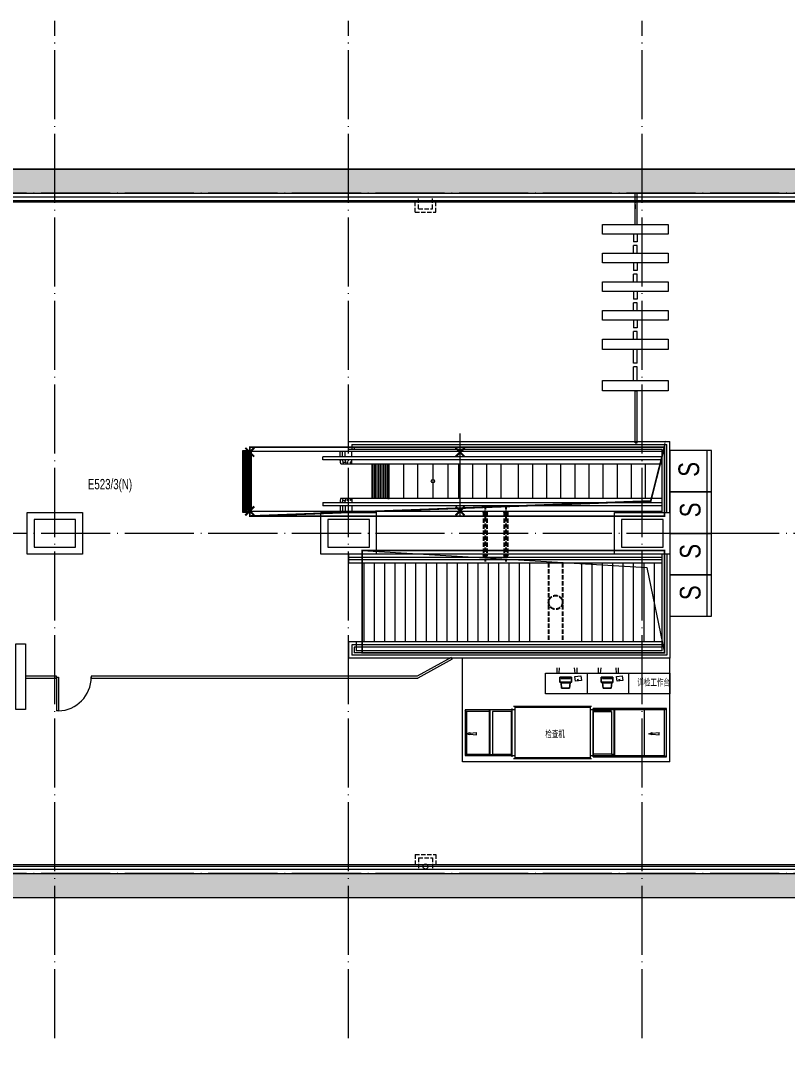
# Model space of a CAD drawing. Extents: x 13114849 to 13479250, y 160225 to 278773.
# Drawn here: x 13386907 to 13409094, y 179590 to 209560 of the extents above; entities that cross this region are included whole.
import ezdxf

# ---------------------------------------------------------------- set-up
doc = ezdxf.new("R2010")
doc.units = 0
doc.header["$LTSCALE"] = 1000
doc.header["$MEASUREMENT"] = 0
doc.linetypes.add('DASH', pattern=[0.35, 0.25, -0.1])
doc.linetypes.add('DOTE', pattern=[2.42, 2, -0.2, 0.02, -0.2])
for name, color, linetype, lineweight in [('1-栏杆其他', 8, 'Continuous', 5), ('1-预埋件', 8, 'Continuous', 5), ('建筑底图', 8, 'Continuous', 13)]:
    doc.layers.add(name, color=color, linetype=linetype, lineweight=lineweight)
doc.styles.add('(1.23建筑底图)珠市口比较分层平面图（2009-11-26）$0$TSSD_Dimension', font='Tssdeng.shx', dxfattribs={"width": 0.7, "bigfont": 'hztxt.shx'})
doc.styles.add('C', font='HZTXT_E', dxfattribs={"width": 0.7, "bigfont": 'HZTXT'})
doc.styles.get("Standard").update_dxf_attribs({"font": 'gbenor.shx', "bigfont": 'gbcbig.shx'})
pattern_1 = [(45, (793255.26, 8e-09), (-176.7766953, 176.7766953), []), (50, (793255.26, 8e-09), (717.260183, -62.752135), [75, -825]), (355, (793255.26, 8e-09), (-138.751334, 752.192134), [60, -660]), (100.4514, (793315, -5.2), (578.50938, 689.439542), [63.74019, -701.14211]), (46.1842, (793255.26, 200), (1067.24105, -165.519014), [112.5, -1237.5]), (96.6356, (793344.2, 186.2), (934.662706, 974.11787), [95.61029, -1051.713]), (351.1842, (793255.3, 200), (934.661945, 974.1186), [90, -990]), (21, (793355.26, 150), (596.907052, -402.61889), [75, -825]), (326, (793355.26, 150), (243.31533, 725.150045), [60, -660]), (71.4514, (793405, 116.45), (840.22263, 322.530497), [63.74019, -701.14211]), (37.5, (793255.26, 8e-09), (12.1598553, 332.893854), [0, -652, 0, -670, 0, -662.5]), (7.5, (793255.26, 8e-09), (263.069537, 394.411712), [0, -382, 0, -637, 0, -252.5]), (327.5, (793032.26, 8e-09), (533.822436, -22.554872), [0, -250, 0, -780, 0, -1035]), (317.5, (792932.26, 8e-09), (583.18617, 100.104982), [0, -325, 0, -518, 0, -735])]

# ---------------------------------------------------------------- blocks, each defined once
blk = doc.blocks.new('_FZH')
blk.add_lwpolyline([(-0.5, -0.5), (0.5, -0.5), (0.5, 0.5), (-0.5, 0.5)], close=True)
blk = doc.blocks.new('$DorLib2D$00000001')
for p, q in [((0.45, 0.975), (0.5, 0.975)), ((0.45, 0), (0.45, 0.975)), ((0.5, 0), (0.5, 0.975)), ((0.5, 0), (0.45, 0))]:
    blk.add_line(p, q)
at = {"lineweight": 13}
blk.add_arc((0.475, 0), 0.975, 91.4693, 180, dxfattribs=at)
blk = doc.blocks.new('埋件')
at = {"layer": '1-预埋件', "const_width": 50}
for points in [[(-159, 0), (159, 0)], [(0, -159), (0, 159)]]:
    blk.add_lwpolyline(points, dxfattribs=at)
blk = doc.blocks.new('安检机2')
at = {"layer": '1-栏杆其他'}
for p, q in [((12606492, 188280), (12606492, 191280)), ((12612492, 191280), (12606492, 191280)), ((12612492, 188280), (12612492, 191280)), ((12609225, 190853), (12609229, 191005)), ((12609287, 190853), (12609298, 191000)), ((12609745, 190853), (12609734, 191000)), ((12609806, 190853), (12609803, 191005)), ((12610425, 190853), (12610429, 191005)), ((12610487, 190853), (12610498, 191000)), ((12610945, 190853), (12610934, 191000)), ((12611006, 190853), (12611003, 191005)), ((12608892, 190253), (12608892, 190853)), ((12608892, 190853), (12612492, 190853)), ((12609804, 190665), (12609848, 190672)), ((12609827, 190668), (12609831, 190642)), ((12610092, 190853), (12610092, 190253)), ((12611004, 190665), (12611048, 190672)), ((12611027, 190668), (12611031, 190642)), ((12611292, 190853), (12611292, 190253)), ((12612492, 190853), (12612492, 190253)), ((12612492, 190253), (12608892, 190253)), ((12606606, 189743), (12606565, 189784)), ((12606565, 189784), (12606565, 188466)), ((12608004, 189784), (12606565, 189784)), ((12606606, 189743), (12606606, 188507)), ((12607277, 189743), (12606606, 189743)), ((12607266, 188466), (12607266, 189784)), ((12607277, 189784), (12607277, 188466)), ((12608004, 189784), (12607277, 189784)), ((12607285, 188466), (12607285, 189784)), ((12607902, 189743), (12607356, 189743)), ((12607356, 189743), (12607356, 188507)), ((12607902, 189743), (12607356, 189743)), ((12607902, 188507), (12607902, 189743)), ((12607902, 188507), (12607902, 189743)), ((12607913, 189830), (12607913, 188430)), ((12610219, 189880), (12607963, 189880)), ((12608004, 189880), (12608004, 188380)), ((12610190, 189880), (12608004, 189880)), ((12608004, 189853), (12608004, 188410)), ((12610190, 189853), (12608004, 189853)), ((12610190, 188380), (12610190, 189880)), ((12610190, 188410), (12610190, 189853)), ((12612331, 189784), (12610190, 189784)), ((12612331, 189784), (12610190, 189784)), ((12610269, 189830), (12610269, 188428)), ((12612388, 189830), (12610269, 189830)), ((12610269, 188430), (12610269, 189830)), ((12610804, 189749), (12610281, 189749)), ((12610281, 189743), (12610804, 189743)), ((12610281, 189743), (12610804, 189743)), ((12610281, 188507), (12610281, 189743)), ((12610281, 188507), (12610281, 189743)), ((12610804, 189743), (12610804, 188507)), ((12610876, 188466), (12610876, 189784)), ((12610895, 188428), (12610895, 189830)), ((12611759, 188428), (12611759, 189830)), ((12612331, 189784), (12612388, 189830)), ((12612331, 188466), (12612331, 189784)), ((12612331, 188466), (12612331, 189784)), ((12612388, 188428), (12612388, 189830)), ((12606599, 189095), (12606696, 189130)), ((12606696, 189110), (12606892, 189130)), ((12606696, 189130), (12606696, 189059)), ((12606892, 189059), (12606892, 189130)), ((12611884, 189095), (12611982, 189130)), ((12611982, 189110), (12612178, 189130)), ((12611982, 189059), (12611982, 189130)), ((12612178, 189059), (12612178, 189130)), ((12606696, 189059), (12606599, 189095)), ((12606696, 189080), (12606892, 189059)), ((12611982, 189059), (12611884, 189095)), ((12611982, 189080), (12612178, 189059)), ((12612492, 188280), (12606492, 188280)), ((12606606, 188507), (12606565, 188466)), ((12606565, 188466), (12608004, 188466)), ((12606606, 188507), (12607277, 188507)), ((12607266, 188496), (12607356, 188496)), ((12607277, 188466), (12608004, 188466)), ((12607356, 188496), (12607356, 188507)), ((12607356, 188507), (12607902, 188507)), ((12607356, 188507), (12607902, 188507)), ((12607356, 188502), (12607902, 188502)), ((12607902, 188502), (12607902, 188507)), ((12607963, 188380), (12610219, 188380)), ((12608004, 188410), (12610190, 188410)), ((12608004, 188380), (12610190, 188380)), ((12610190, 188466), (12612331, 188466)), ((12610190, 188466), (12612331, 188466)), ((12610269, 188428), (12612388, 188428)), ((12610281, 188502), (12610281, 188507)), ((12610804, 188507), (12610281, 188507)), ((12610804, 188507), (12610281, 188507)), ((12610804, 188502), (12610281, 188502)), ((12610804, 188496), (12610804, 188507)), ((12610895, 188496), (12610804, 188496)), ((12612331, 188466), (12612388, 188428))]:
    blk.add_line(p, q, dxfattribs=at)
at = {"layer": '1-栏杆其他', "extrusion": (0, 0, -1)}
for p, q in [((12609743, 190748), (12609913, 190772)), ((12609762, 190617), (12609743, 190748)), ((12609932, 190641), (12609762, 190617)), ((12609913, 190772), (12609932, 190641)), ((12610943, 190748), (12611113, 190772)), ((12610962, 190617), (12610943, 190748)), ((12611132, 190641), (12610962, 190617)), ((12611113, 190772), (12611132, 190641))]:
    blk.add_line(p, q, dxfattribs=at)
at = {"layer": '1-栏杆其他'}
for points, invisible_edges in [([(12609305, 190730), (12609305, 190730), (12609305, 190588)], 12), ([(12609305, 190588), (12609305, 190588), (12609305, 190730)], 12), ([(12609305, 190730), (12609305, 190730), (12609340, 190730)], 14), ([(12609340, 190730), (12609340, 190730), (12609305, 190730)], 14), ([(12609305, 190730), (12609643, 190730), (12609340, 190730)], 14), ([(12609305, 190588), (12609643, 190588), (12609643, 190730)], 12), ([(12609643, 190730), (12609305, 190730), (12609305, 190588)], 12), ([(12609643, 190730), (12609305, 190730), (12609607, 190730)], 14), ([(12609340, 190730), (12609607, 190730), (12609305, 190730)], 14), ([(12609305, 190588), (12609305, 190730), (12609643, 190588)], 2), ([(12609643, 190730), (12609643, 190588), (12609305, 190730)], 2), ([(12609340, 190730), (12609340, 190695), (12609340, 190730)], 2), ([(12609340, 190695), (12609340, 190730), (12609340, 190695)], 2), ([(12609607, 190730), (12609340, 190730), (12609643, 190730)], 14), ([(12609607, 190730), (12609607, 190695), (12609340, 190695)], 12), ([(12609340, 190695), (12609340, 190730), (12609607, 190730)], 12), ([(12609340, 190730), (12609340, 190695), (12609607, 190695)], 12), ([(12609607, 190695), (12609607, 190730), (12609340, 190730)], 12), ([(12609607, 190730), (12609607, 190695), (12609607, 190730)], 2), ([(12609607, 190695), (12609607, 190730), (12609607, 190695)], 2), ([(12609643, 190730), (12609643, 190730), (12609607, 190730)], 14), ([(12609607, 190730), (12609607, 190730), (12609643, 190730)], 14), ([(12609643, 190730), (12609643, 190730), (12609643, 190588)], 2), ([(12609643, 190588), (12609643, 190588), (12609643, 190730)], 2), ([(12610505, 190730), (12610505, 190730), (12610505, 190588)], 12), ([(12610505, 190588), (12610505, 190588), (12610505, 190730)], 12), ([(12610505, 190730), (12610505, 190730), (12610540, 190730)], 14), ([(12610540, 190730), (12610540, 190730), (12610505, 190730)], 14), ([(12610505, 190730), (12610843, 190730), (12610540, 190730)], 14), ([(12610505, 190588), (12610843, 190588), (12610843, 190730)], 12), ([(12610843, 190730), (12610505, 190730), (12610505, 190588)], 12), ([(12610843, 190730), (12610505, 190730), (12610807, 190730)], 14), ([(12610540, 190730), (12610807, 190730), (12610505, 190730)], 14), ([(12610505, 190588), (12610505, 190730), (12610843, 190588)], 2), ([(12610843, 190730), (12610843, 190588), (12610505, 190730)], 2), ([(12610540, 190730), (12610540, 190695), (12610540, 190730)], 2), ([(12610540, 190695), (12610540, 190730), (12610540, 190695)], 2), ([(12610807, 190730), (12610540, 190730), (12610843, 190730)], 14), ([(12610807, 190730), (12610807, 190695), (12610540, 190695)], 12), ([(12610540, 190695), (12610540, 190730), (12610807, 190730)], 12), ([(12610540, 190730), (12610540, 190695), (12610807, 190695)], 12), ([(12610807, 190695), (12610807, 190730), (12610540, 190730)], 12), ([(12610807, 190730), (12610807, 190695), (12610807, 190730)], 2), ([(12610807, 190695), (12610807, 190730), (12610807, 190695)], 2), ([(12610843, 190730), (12610843, 190730), (12610807, 190730)], 14), ([(12610807, 190730), (12610807, 190730), (12610843, 190730)], 14), ([(12610843, 190730), (12610843, 190730), (12610843, 190588)], 2), ([(12610843, 190588), (12610843, 190588), (12610843, 190730)], 2), ([(12609305, 190588), (12609305, 190588), (12609340, 190570)], 12), ([(12609340, 190570), (12609340, 190570), (12609305, 190588)], 12), ([(12609305, 190588), (12609340, 190570), (12609607, 190570)], 12), ([(12609607, 190570), (12609643, 190588), (12609305, 190588)], 12), ([(12609340, 190570), (12609305, 190588), (12609607, 190570)], 2), ([(12609643, 190588), (12609607, 190570), (12609305, 190588)], 2), ([(12609340, 190570), (12609340, 190570), (12609358, 190410)], 2), ([(12609358, 190410), (12609358, 190410), (12609340, 190570)], 2), ([(12609340, 190570), (12609358, 190410), (12609589, 190410)], 12), ([(12609589, 190410), (12609607, 190570), (12609340, 190570)], 12), ([(12609358, 190410), (12609340, 190570), (12609589, 190410)], 2), ([(12609607, 190570), (12609589, 190410), (12609340, 190570)], 2), ([(12609358, 190410), (12609358, 190410), (12609589, 190410)], 12), ([(12609589, 190410), (12609589, 190410), (12609358, 190410)], 12), ([(12609607, 190570), (12609607, 190570), (12609589, 190410)], 2), ([(12609589, 190410), (12609589, 190410), (12609607, 190570)], 2), ([(12609607, 190570), (12609607, 190570), (12609643, 190588)], 12), ([(12609643, 190588), (12609643, 190588), (12609607, 190570)], 12), ([(12610505, 190588), (12610505, 190588), (12610540, 190570)], 12), ([(12610540, 190570), (12610540, 190570), (12610505, 190588)], 12), ([(12610505, 190588), (12610540, 190570), (12610807, 190570)], 12), ([(12610807, 190570), (12610843, 190588), (12610505, 190588)], 12), ([(12610540, 190570), (12610505, 190588), (12610807, 190570)], 2), ([(12610843, 190588), (12610807, 190570), (12610505, 190588)], 2), ([(12610540, 190570), (12610540, 190570), (12610558, 190410)], 2), ([(12610558, 190410), (12610558, 190410), (12610540, 190570)], 2), ([(12610540, 190570), (12610558, 190410), (12610789, 190410)], 12), ([(12610789, 190410), (12610807, 190570), (12610540, 190570)], 12), ([(12610558, 190410), (12610540, 190570), (12610789, 190410)], 2), ([(12610807, 190570), (12610789, 190410), (12610540, 190570)], 2), ([(12610558, 190410), (12610558, 190410), (12610789, 190410)], 12), ([(12610789, 190410), (12610789, 190410), (12610558, 190410)], 12), ([(12610807, 190570), (12610807, 190570), (12610789, 190410)], 2), ([(12610789, 190410), (12610789, 190410), (12610807, 190570)], 2), ([(12610807, 190570), (12610807, 190570), (12610843, 190588)], 12), ([(12610843, 190588), (12610843, 190588), (12610807, 190570)], 12)]:
    blk.add_3dface(points, dxfattribs=dict(at, invisible_edges=invisible_edges))
at = {"layer": '1-栏杆其他', "char_height": 200, "width": 2297.14, "attachment_point": 1, "style": '(1.23建筑底图)珠市口比较分层平面图（2009-11-26）$0$TSSD_Dimension'}
for s, insert in [('详检工作台', (12611548, 190663)), ('检查机', (12608886, 189170))]:
    blk.add_mtext(s, dxfattribs=dict(at, insert=insert))
at = {"layer": '1-栏杆其他', "extrusion": (0, 0, -1), "width": 0.8, "flags": 9}
for tag, p in [('ZSIZE', (-12609474, 190730)), ('YSIZE', (-12609474, 190730)), ('XSIZE', (-12609474, 190730)), ('ZSIZE', (-12610674, 190730)), ('YSIZE', (-12610674, 190730)), ('XSIZE', (-12610674, 190730))]:
    blk.add_attdef(tag, p, '', height=0.7, rotation=90, dxfattribs=at)
at = {"layer": '1-栏杆其他'}
mesh = blk.add_polyface(dxfattribs=at)
corners = [(12609607, 190695), (12609340, 190695), (12609340, 190695), (12609607, 190695)]
mesh.append_faces([[corners[k] for k in face] for face in [(0, 1, 2), (2, 3, 0)]], dxfattribs={"vtx2": -1})
mesh = blk.add_polyface(dxfattribs=at)
corners = [(12610807, 190695), (12610540, 190695), (12610540, 190695), (12610807, 190695)]
mesh.append_faces([[corners[k] for k in face] for face in [(0, 1, 2), (2, 3, 0)]], dxfattribs={"vtx2": -1})

msp = doc.modelspace()

# ---------------------------------------------------------------- hatches: boundary and pattern name
at = {"layer": '建筑底图'}
h = msp.add_hatch(dxfattribs=at)
h.set_pattern_fill('钢筋混凝土', color=8, scale=100, style=0)
h.set_pattern_definition(pattern_1)
h.paths.add_polyline_path([(13421897.4, 205459.5), (13421897.4, 204559.5), (13422497.4, 204559.5), (13422497.4, 204759.5), (13453297.4, 204759.5), (13453297.4, 205459.5)])
h.paths.add_polyline_path([(13333997.4, 206729.5), (13333397.4, 206729.5), (13333397.4, 204559.5), (13413397.4, 204559.5), (13413397.4, 205259.5), (13333997.4, 205259.5)])
h = msp.add_hatch(dxfattribs=at)
h.set_pattern_fill('ANSI31', color=256, scale=20, style=0)
h.set_pattern_definition([(225, (16930271.826, -32116.104), (22.4506403, -22.4506403), [])])
h.paths.add_polyline_path([(13393337.4, 195309.5), (13393537.4, 195309.5), (13393537.4, 197109.5), (13393337.4, 197109.5)])
at = {"layer": '建筑底图', "lineweight": 0, "ltscale": 0.5}
h = msp.add_hatch(dxfattribs=at)
h.set_pattern_fill('ANSI31', color=256, scale=30, angle=45, style=0)
h.set_pattern_definition([(270, (14295339.89, 502148.415), (47.625, -1e-14), [])])
h.paths.add_polyline_path([(13397532.4, 196719.5), (13397082.4, 196719.5), (13397082.4, 195719.5), (13397532.4, 195719.5)])
h = msp.add_hatch(dxfattribs=at)
h.set_pattern_fill('ANSI32', color=256, scale=8, angle=315, style=0)
h.set_pattern_definition([(180, (14295339.892, 502148.415), (-1e-14, -38.1), []), (180, (14295327.192, 502161.115), (-1e-14, -38.1), [])])
h.paths.add_polyline_path([(13397574.6, 195719.5), (13397532.4, 195719.5), (13397532.4, 196719.5), (13397574.6, 196719.5)])
at = {"layer": '建筑底图'}
h = msp.add_hatch(dxfattribs=at)
h.set_pattern_fill('钢筋混凝土', color=256, scale=100, style=0)
h.set_pattern_definition(pattern_1)
h.paths.add_polyline_path([(13413397.4, 184159.5), (13413397.4, 184859.5), (13333397.4, 184859.5), (13333397.4, 182478), (13333997.4, 182478), (13333997.4, 184159.5)])

# ---------------------------------------------------------------- linework, layer by layer
at = {"layer": '建筑底图', "linetype": 'DOTE'}
for p, q in [((13387897.4, 180083), (13387897.4, 209559.5)), ((13396397.4, 180083), (13396397.4, 209559.5)), ((13404897.4, 180083), (13404897.4, 209559.5))]:
    msp.add_line(p, q, dxfattribs=at)
at = {"layer": '建筑底图', "color": 8}
for p, q in [((13333997.4, 205259.5), (13413797.4, 205259.5)), ((13333297.4, 204459.5), (13414507.4, 204459.5)), ((13333397.4, 204559.5), (13414397.4, 204559.5)), ((13333187.4, 204349.5), (13414607.4, 204349.5)), ((13368397.4, 185069.5), (13421897.4, 185069.5)), ((13421897.4, 184969.5), (13368397.4, 184969.5))]:
    msp.add_line(p, q, dxfattribs=at)
at = {"layer": '建筑底图', "color": 8, "linetype": 'DOTE'}
for p, q in [((13474197.4, 204559.5), (13119297.4, 204559.5)), ((13474197.4, 194709.5), (13119297.4, 194709.5)), ((13474197.4, 184859.5), (13119297.4, 184859.5))]:
    msp.add_line(p, q, dxfattribs=at)
at = {"layer": '建筑底图', "linetype": 'DASH', "ltscale": 0.5}
for p, q in [((13398422.4, 204109.5), (13398422.4, 204449.5)), ((13398822.4, 204109.5), (13398822.4, 204449.5)), ((13398322.4, 204009.5), (13398322.4, 204349.5)), ((13398422.4, 204109.5), (13398822.4, 204109.5)), ((13398922.4, 204009.5), (13398922.4, 204349.5)), ((13404697.4, 204109.5), (13404697.4, 204309.5)), ((13398322.4, 204009.5), (13398922.4, 204009.5)), ((13398322.4, 185409.5), (13398322.4, 185069.5)), ((13398322.4, 185409.5), (13398922.4, 185409.5)), ((13398422.4, 185309.5), (13398422.4, 184969.5)), ((13398422.4, 185309.5), (13398822.4, 185309.5)), ((13398822.4, 185309.5), (13398822.4, 184969.5)), ((13398922.4, 185409.5), (13398922.4, 185069.5))]:
    msp.add_line(p, q, dxfattribs=at)
at = {"layer": '建筑底图', "linetype": 'ByBlock'}
for p, q in [((13404687.4, 204559.5), (13404747.4, 204559.5)), ((13404687.4, 203654.5), (13404687.4, 204559.5)), ((13404747.4, 203654.5), (13404747.4, 204559.5)), ((13404687.4, 203654.5), (13404747.4, 203654.5)), ((13404687.4, 198834.5), (13404747.4, 198834.5)), ((13404687.4, 197329.5), (13404687.4, 198834.5)), ((13404747.4, 197329.5), (13404747.4, 198834.5)), ((13404687.4, 197329.5), (13404747.4, 197329.5))]:
    msp.add_line(p, q, dxfattribs=at)
at = {"layer": '建筑底图'}
for p, q in [((13404647.4, 203374.5), (13404647.4, 203149.5)), ((13404747.4, 203374.5), (13404747.4, 203149.5)), ((13404747.4, 203149.5), (13404647.4, 203149.5)), ((13404747.4, 203049.5), (13404647.4, 203049.5)), ((13404647.4, 202824.5), (13404647.4, 203049.5)), ((13404747.4, 202824.5), (13404747.4, 203049.5)), ((13404647.4, 202544.5), (13404647.4, 202319.5)), ((13404747.4, 202319.5), (13404647.4, 202319.5)), ((13404747.4, 202544.5), (13404747.4, 202319.5)), ((13404647.4, 201994.5), (13404647.4, 202219.5)), ((13404747.4, 202219.5), (13404647.4, 202219.5)), ((13404747.4, 201994.5), (13404747.4, 202219.5)), ((13404647.4, 201714.5), (13404647.4, 201489.5)), ((13404747.4, 201714.5), (13404747.4, 201489.5)), ((13404747.4, 201489.5), (13404647.4, 201489.5)), ((13404647.4, 201164.5), (13404647.4, 201389.5)), ((13404747.4, 201389.5), (13404647.4, 201389.5)), ((13404747.4, 201164.5), (13404747.4, 201389.5)), ((13404647.4, 200884.5), (13404647.4, 200659.5)), ((13404747.4, 200884.5), (13404747.4, 200659.5)), ((13404747.4, 200659.5), (13404647.4, 200659.5)), ((13404747.4, 200559.5), (13404647.4, 200559.5)), ((13404647.4, 200334.5), (13404647.4, 200559.5)), ((13404747.4, 200334.5), (13404747.4, 200559.5)), ((13404647.4, 199634.5), (13404647.4, 200034.5)), ((13404747.4, 199634.5), (13404747.4, 200034.5)), ((13404747.4, 199634.5), (13404647.4, 199634.5)), ((13404647.4, 199134.5), (13404647.4, 199534.5)), ((13404747.4, 199534.5), (13404647.4, 199534.5)), ((13404747.4, 199134.5), (13404747.4, 199534.5)), ((13406777.4, 195909.5), (13406777.4, 197109.5)), ((13406777.4, 194709.5), (13406777.4, 195909.5)), ((13406777.4, 193509.5), (13406777.4, 194709.5)), ((13406777.4, 192309.5), (13406777.4, 193509.5)), ((13399364.4, 191115.7), (13398382.1, 190570.4)), ((13399393.5, 191063.3), (13398397.6, 190510.4)), ((13399393.5, 191063.3), (13399364.4, 191115.7)), ((13387047.4, 190570.3), (13387047.4, 190510.3)), ((13387947.4, 190570.3), (13387047.4, 190570.3)), ((13387047.4, 190510.3), (13387947.4, 190510.3)), ((13387947.4, 190510.3), (13387947.4, 190570.3)), ((13398382.1, 190570.4), (13388947.4, 190570.3)), ((13388947.4, 190570.3), (13388947.4, 190510.3)), ((13388947.4, 190510.3), (13398397.6, 190510.4)), ((13413397.4, 185109.5), (13333147.4, 185109.5)), ((13333397.4, 184859.5), (13413397.4, 184859.5)), ((13333997.4, 184159.5), (13413397.4, 184159.5))]:
    msp.add_line(p, q, dxfattribs=at)
at = {"layer": '建筑底图', "ltscale": 0.5}
for p, q in [((13399622.9, 195209.5), (13399622.9, 197599.5)), ((13393587.4, 195339.5), (13393587.4, 197079.5)), ((13405477.4, 195339.5), (13393327.4, 195339.5))]:
    msp.add_line(p, q, dxfattribs=at)
at = {"layer": '建筑底图', "linetype": 'Continuous', "ltscale": 10}
for p, q in [((13396397.4, 197369.5), (13405697.4, 197369.5)), ((13396397.4, 197149.5), (13396397.4, 197369.5)), ((13405697.4, 195309.5), (13405697.4, 197369.5)), ((13396397.4, 197149.5), (13405477.4, 197149.5)), ((13405477.4, 195309.5), (13405477.4, 197149.5)), ((13396397.4, 194109.5), (13396397.4, 193849.5)), ((13404907.4, 194109.5), (13396397.4, 194109.5)), ((13405477.4, 191309.5), (13405477.4, 194109.5)), ((13405697.4, 194109.5), (13405697.4, 191089.5)), ((13405477.4, 193849.5), (13396397.4, 193849.5)), ((13405457.4, 191569.5), (13396397.4, 191569.5)), ((13396397.4, 191569.5), (13396397.4, 191089.5)), ((13396617.4, 191569.5), (13396617.4, 191309.5)), ((13405477.4, 191309.5), (13396617.4, 191309.5)), ((13405457.4, 191089.5), (13396397.4, 191089.5))]:
    msp.add_line(p, q, dxfattribs=at)
at = {"layer": '建筑底图', "lineweight": 0}
for p, q in [((13396487.4, 197279.5), (13396487.4, 197149.5)), ((13396487.4, 197279.5), (13405607.4, 197279.5)), ((13396557.4, 197209.5), (13396557.4, 197149.5)), ((13396557.4, 197209.5), (13405537.4, 197209.5)), ((13405537.4, 195309.5), (13405537.4, 197209.5)), ((13405607.4, 195309.5), (13405607.4, 197279.5)), ((13405477.4, 194009.5), (13396397.4, 194009.5)), ((13405477.4, 193939.5), (13396397.4, 193939.5)), ((13405537.4, 194109.5), (13405537.4, 191249.5)), ((13405607.4, 194109.5), (13405607.4, 191179.5)), ((13396487.4, 191479.5), (13396487.4, 191179.5)), ((13405457.4, 191479.5), (13396487.4, 191479.5)), ((13396557.4, 191409.5), (13396557.4, 191249.5)), ((13405457.4, 191409.5), (13396557.4, 191409.5)), ((13405537.4, 191249.5), (13396557.4, 191249.5)), ((13405607.4, 191179.5), (13396487.4, 191179.5))]:
    msp.add_line(p, q, dxfattribs=at)
at = {"layer": '建筑底图', "lineweight": 0, "ltscale": 0.5}
for p, q in [((13405477.4, 197079.5), (13393587.4, 197079.5)), ((13395651.8, 196839.5), (13395651.8, 196924.5)), ((13405477.4, 196924.5), (13395651.8, 196924.5)), ((13396151.8, 196924.5), (13396151.8, 197079.5)), ((13396220.7, 196924.5), (13396220.7, 197079.5)), ((13396297.5, 196924.5), (13396297.5, 197079.5)), ((13396487.8, 196924.5), (13396487.8, 197079.5)), ((13405477.4, 196839.5), (13395651.8, 196839.5)), ((13396151.8, 196823.5), (13396151.8, 196839.5)), ((13396170.3, 196719.5), (13405477.4, 196719.5)), ((13396220.7, 196823.5), (13396220.7, 196839.5)), ((13396220.7, 196823.5), (13396236, 196719.5)), ((13396228.1, 196773.5), (13396307.7, 196773.5)), ((13396297.5, 196818), (13396297.5, 196839.5)), ((13396297.5, 196818), (13396320.2, 196719.5)), ((13396487.8, 196719.5), (13396487.8, 196839.5)), ((13397082.4, 195719.5), (13397082.4, 196719.5)), ((13397532.4, 195719.5), (13397532.4, 196719.5)), ((13397574.6, 195719.5), (13397574.6, 196719.5)), ((13397982.8, 196719.5), (13397982.8, 195719.5)), ((13398391, 196719.5), (13398391, 195719.5)), ((13398837.4, 196719.5), (13398837.4, 195719.5)), ((13399267.4, 196719.5), (13399267.4, 195719.5)), ((13399575.6, 196719.5), (13399575.6, 195719.5)), ((13399983.8, 196719.5), (13399983.8, 195719.5)), ((13400392, 196719.5), (13400392, 195719.5)), ((13400800.2, 196719.5), (13400800.2, 195719.5)), ((13401308.4, 196719.5), (13401308.4, 195719.5)), ((13401716.6, 196719.5), (13401716.6, 195719.5)), ((13402124.8, 196719.5), (13402124.8, 195719.5)), ((13402533, 196719.5), (13402533, 195719.5)), ((13402941.2, 196719.5), (13402941.2, 195719.5)), ((13403349.4, 196719.5), (13403349.4, 195719.5)), ((13403757.6, 196719.5), (13403757.6, 195719.5)), ((13404165.8, 196719.5), (13404165.8, 195719.5)), ((13404574, 196719.5), (13404574, 195719.5)), ((13404982.2, 196719.5), (13404982.2, 195719.5)), ((13405477.4, 195719.5), (13396166.4, 195719.5)), ((13396220.7, 195615.5), (13396236, 195719.5)), ((13396297.5, 195621), (13396320.2, 195719.5)), ((13396487.8, 195719.5), (13396487.8, 195599.5)), ((13395651.8, 195599.5), (13405477.4, 195599.5)), ((13395651.8, 195599.5), (13395651.8, 195504.5)), ((13405477.4, 195504.5), (13395651.8, 195504.5)), ((13396151.8, 195615.5), (13396151.8, 195599.5)), ((13396151.8, 195504.5), (13396151.8, 195339.5)), ((13396220.7, 195615.5), (13396220.7, 195599.5)), ((13396220.7, 195504.5), (13396220.7, 195339.5)), ((13396228.1, 195665.5), (13396307.7, 195665.5)), ((13396297.5, 195621), (13396297.5, 195599.5)), ((13396297.5, 195504.5), (13396297.5, 195339.5)), ((13396487.8, 195504.5), (13396487.8, 195339.5))]:
    msp.add_line(p, q, dxfattribs=at)
at = {"layer": '建筑底图', "linetype": 'DASH', "lineweight": -3, "ltscale": 0.5}
for p, q in [((13400347.4, 195524.1), (13400347.4, 193895)), ((13400947.4, 195524.1), (13400947.4, 193895)), ((13400297.4, 195318.4), (13400297.4, 194069.7)), ((13400297.4, 195318.4), (13400297.4, 194069.7)), ((13400397.4, 195318.4), (13400397.4, 194069.7)), ((13400897.4, 195318.4), (13400897.4, 194069.7)), ((13400897.4, 195318.4), (13400897.4, 194069.7)), ((13400997.4, 195318.4), (13400997.4, 194069.7)), ((13402187.4, 193849.5), (13402187.4, 191569.5)), ((13402587.4, 193849.5), (13402587.4, 191569.5))]:
    msp.add_line(p, q, dxfattribs=at)
at = {"layer": '建筑底图', "linetype": 'Continuous', "lineweight": 0, "ltscale": 0.5}
for p, q in [((13396837.4, 193849.5), (13396837.4, 191569.5)), ((13397137.4, 193849.5), (13397137.4, 191569.5)), ((13397137.4, 193849.5), (13397137.4, 191569.5)), ((13397437.4, 193849.5), (13397437.4, 191569.5)), ((13397737.4, 193849.5), (13397737.4, 191569.5)), ((13398037.4, 193849.5), (13398037.4, 191569.5)), ((13398337.4, 193849.5), (13398337.4, 191569.5)), ((13398637.4, 193849.5), (13398637.4, 191569.5)), ((13398937.4, 193849.5), (13398937.4, 191569.5)), ((13399237.4, 193849.5), (13399237.4, 191569.5)), ((13399537.4, 193849.5), (13399537.4, 191569.5)), ((13399837.4, 193849.5), (13399837.4, 191569.5)), ((13400137.4, 193849.5), (13400137.4, 191569.5)), ((13400437.4, 193849.5), (13400437.4, 191569.5)), ((13400737.4, 193849.5), (13400737.4, 191569.5)), ((13401037.4, 193849.5), (13401037.4, 191569.5)), ((13401337.4, 193849.5), (13401337.4, 191569.5)), ((13401637.4, 193849.5), (13401637.4, 191569.5)), ((13403137.4, 193849.5), (13403137.4, 191569.5)), ((13403437.4, 193849.5), (13403437.4, 191569.5)), ((13403437.4, 193849.5), (13403437.4, 191569.5)), ((13403737.4, 193849.5), (13403737.4, 191569.5)), ((13404037.4, 193849.5), (13404037.4, 191569.5)), ((13404337.4, 193849.5), (13404337.4, 191569.5)), ((13404637.4, 193849.5), (13404637.4, 191569.5)), ((13404937.4, 193849.5), (13404937.4, 191569.5)), ((13405237.4, 193849.5), (13405237.4, 191569.5)), ((13405537.4, 193849.5), (13405537.4, 191569.5))]:
    msp.add_line(p, q, dxfattribs=at)
at = {"layer": '建筑底图', "color": 8}
for points in [[(13311597.4, 184159.5), (13438197.4, 184159.5), (13438197.4, 183959.5), (13443697.4, 183959.5), (13443697.4, 171509.5), (13434297, 171509.5), (13434297, 165209.5), (13477297.4, 165209.5), (13477297.4, 178509.5), (13473697.4, 180533.5), (13473697.4, 207859.5), (13459597.4, 207859.5), (13459597.4, 205459.5), (13421797.4, 205459.5), (13421797.4, 205259.5), (13333997.4, 205259.5)], [(13333147.4, 207229.5), (13333147.4, 204309.5), (13427497.4, 204309.5)]]:
    msp.add_lwpolyline(points, dxfattribs=at)
at = {"layer": '建筑底图'}
for points in [[(13403747.4, 203374.5), (13403747.4, 203654.5), (13405647.4, 203654.5), (13405647.4, 203374.5)], [(13403747.4, 202544.5), (13403747.4, 202824.5), (13405647.4, 202824.5), (13405647.4, 202544.5)], [(13403747.4, 201714.5), (13403747.4, 201994.5), (13405647.4, 201994.5), (13405647.4, 201714.5)], [(13403747.4, 200884.5), (13403747.4, 201164.5), (13405647.4, 201164.5), (13405647.4, 200884.5)], [(13403747.4, 200034.5), (13403747.4, 200334.5), (13405647.4, 200334.5), (13405647.4, 200034.5)], [(13403747.4, 198834.5), (13403747.4, 199134.5), (13405647.4, 199134.5), (13405647.4, 198834.5)], [(13393537.4, 195209.5), (13405141.9, 195645.9), (13405537.4, 197209.5), (13405537.4, 195209.5)], [(13406897.4, 195909.5), (13406897.4, 197109.5), (13405697.4, 197109.5), (13405697.4, 195909.5)], [(13406897.4, 194709.5), (13406897.4, 195909.5), (13405697.4, 195909.5), (13405697.4, 194709.5)], [(13387097.4, 194109.5), (13387097.4, 195309.5), (13388697.4, 195309.5), (13388697.4, 194109.5)], [(13397197.4, 195309.5), (13397197.4, 194109.5), (13395597.4, 194109.5), (13395597.4, 195309.5)], [(13405697.4, 195309.5), (13405697.4, 194109.5), (13404097.4, 194109.5), (13404097.4, 195309.5)], [(13406897.4, 193509.5), (13406897.4, 194709.5), (13405697.4, 194709.5), (13405697.4, 193509.5)], [(13396787.4, 194209.5), (13405033.3, 193718.5), (13405537.4, 191249.5), (13405537.4, 194209.5)], [(13406897.4, 192309.5), (13406897.4, 193509.5), (13405697.4, 193509.5), (13405697.4, 192309.5)], [(13386767.4, 191509.5), (13387047.4, 191509.5), (13387047.4, 189609.5), (13386767.4, 189609.5)]]:
    msp.add_lwpolyline(points, close=True, dxfattribs=at)
for points in [[(13403805.4, 203099.5, 0, 100, 0), (13403805.4, 203099.5, 0, 0, 0), (13405041.6, 203099.5, 100, 0, 0), (13405326.5, 203099.5, 0, 0, 0)], [(13403805.4, 202269.5, 0, 100, 0), (13403805.4, 202269.5, 0, 0, 0), (13405041.6, 202269.5, 100, 0, 0), (13405326.5, 202269.5, 0, 0, 0)], [(13403805.4, 201439.5, 0, 100, 0), (13403805.4, 201439.5, 0, 0, 0), (13405041.6, 201439.5, 100, 0, 0), (13405326.5, 201439.5, 0, 0, 0)], [(13403807.5, 200609.5, 0, 100, 0), (13404079.3, 200609.5, 0, 0, 0), (13405315.4, 200609.5, 100, 0, 0), (13405600.3, 200609.5, 0, 0, 0)], [(13403807.5, 199584.5, 0, 100, 0), (13404079.3, 199584.5, 0, 0, 0), (13405315.4, 199584.5, 100, 0, 0), (13405600.3, 199584.5, 0, 0, 0)]]:
    msp.add_lwpolyline(points, format="xyseb", dxfattribs=at)
at = {"layer": '建筑底图', "linetype": 'DASH', "const_width": 50}
msp.add_lwpolyline([(13405537.4, 195209.5), (13405537.4, 197209.5), (13405141.9, 195645.9), (13393537.4, 195209.5)], dxfattribs=at)
for points in [[(13393537.4, 195209.5), (13396117.4, 195209.5), (13396117.4, 195209.5), (13405537.4, 195209.5), (13405537.4, 197209.5), (13396117.4, 197209.5), (13396117.4, 197209.5), (13393537.4, 197209.5)], [(13396787.4, 194209.5), (13405537.4, 194209.5), (13405537.4, 191249.5), (13396787.4, 191249.5)]]:
    msp.add_lwpolyline(points, close=True, dxfattribs=at)
at = {"layer": '建筑底图', "ltscale": 0.5}
msp.add_lwpolyline([(13393537.4, 195309.5), (13393337.4, 195309.5), (13393337.4, 197109.5), (13393537.4, 197109.5)], close=True, dxfattribs=at)
at = {"layer": '建筑底图', "lineweight": 0, "ltscale": 0.5}
for points in [[(13396375.1, 196750.7, 0.1196415), (13396377.5, 196754.6, 0.1048844), (13396378, 196759.8, 0.0890929), (13396376.5, 196764.9, 0.0804358), (13396373, 196769.8, 0.0804358), (13396368.2, 196773.2, 0.0890929), (13396363, 196774.8, 0.1048844), (13396357.8, 196774.2, 0.1196415), (13396353.9, 196771.9, 0.1196415), (13396351.5, 196767.9, 0.1048844), (13396351, 196762.7, 0.0890929), (13396352.5, 196757.6, 0.0804358), (13396356, 196752.8, 0.0804358), (13396360.8, 196749.3, 0.0890929), (13396366, 196747.8, 0.1048844), (13396371.2, 196748.3, 0.1196415)], [(13396471.7, 196761.3, 0.1083824), (13396470.6, 196766.4, 0.1020531), (13396467.3, 196770.8, 0.0942156), (13396462.6, 196773.7, 0.0893353), (13396456.7, 196774.7, 0.0893353), (13396450.9, 196773.7, 0.0942156), (13396446.1, 196770.8, 0.1020531), (13396442.9, 196766.4, 0.1083824), (13396441.7, 196761.3, 0.1083824), (13396442.9, 196756.2, 0.1020531), (13396446.1, 196751.7, 0.0942156), (13396450.9, 196748.8, 0.0893353), (13396456.7, 196747.8, 0.0893353), (13396462.6, 196748.8, 0.0942156), (13396467.3, 196751.7, 0.1020531), (13396470.6, 196756.2, 0.1083824)], [(13396375.1, 195688.4, -0.1196415), (13396377.5, 195684.4, -0.1048844), (13396378, 195679.2, -0.0890929), (13396376.5, 195674.1, -0.0804358), (13396373, 195669.3, -0.0804358), (13396368.2, 195665.8, -0.0890929), (13396363, 195664.3, -0.1048844), (13396357.8, 195664.8, -0.1196415), (13396353.9, 195667.2, -0.1196415), (13396351.5, 195671.1, -0.1048844), (13396351, 195676.3, -0.0890929), (13396352.5, 195681.4, -0.0804358), (13396356, 195686.3, -0.0804358), (13396360.8, 195689.7, -0.0890929), (13396366, 195691.3, -0.1048844), (13396371.2, 195690.7, -0.1196415)], [(13396471.7, 195677.8, -0.1083824), (13396470.6, 195672.7, -0.1020531), (13396467.3, 195668.2, -0.0942156), (13396462.6, 195665.3, -0.0893353), (13396456.7, 195664.3, -0.0893353), (13396450.9, 195665.3, -0.0942156), (13396446.1, 195668.2, -0.1020531), (13396442.9, 195672.7, -0.1083824), (13396441.7, 195677.8, -0.1083824), (13396442.9, 195682.9, -0.1020531), (13396446.1, 195687.3, -0.0942156), (13396450.9, 195690.2, -0.0893353), (13396456.7, 195691.2, -0.0893353), (13396462.6, 195690.2, -0.0942156), (13396467.3, 195687.3, -0.1020531), (13396470.6, 195682.9, -0.1083824)]]:
    msp.add_lwpolyline(points, format="xyb", close=True, dxfattribs=at)
msp.add_circle((13398837.4, 196219.5), 50, dxfattribs=at)
at = {"layer": '建筑底图', "linetype": 'DASH', "lineweight": -3, "ltscale": 0.5}
msp.add_circle((13402387.4, 192709.5), 200, dxfattribs=at)
at = {"layer": '建筑底图'}
msp.add_circle((13398622.4, 185059.5), 75, dxfattribs=at)
at = {"layer": '建筑底图', "lineweight": 0, "ltscale": 0.5}
for centre, start, end in [((13397291.8, 196930.2), 185.34501, 190.60329), ((13397291.8, 195508.8), 169.39671, 174.65499)]:
    msp.add_arc(centre, 1145, start, end, dxfattribs=at)
at = {"layer": '建筑底图', "linetype": 'DASH', "lineweight": -3, "ltscale": 0.5}
for centre in [(13400347.4, 195318.4), (13400947.4, 195318.4), (13400347.4, 194069.7), (13400947.4, 194069.7)]:
    msp.add_ellipse(centre, major_axis=(-50, 0), ratio=0.6701912, start_param=3.1415927, end_param=9.424778, dxfattribs=at)

# ---------------------------------------------------------------- block references
at = {"layer": '建筑底图'}
for name, p, xscale, yscale, zscale, rotation in [('埋件', (13393537.4, 197059.5), 1.152000000700355, 1.152000000700355, 1.152000000700355, 315), ('埋件', (13399622.9, 197059.5), 1.152000000700355, 1.152000000700355, 1.152000000700355, 315), ('埋件', (13393537.4, 195359.5), 1.152000000700355, 1.152000000700355, 1.152000000700355, 315), ('埋件', (13399622.9, 195359.5), 1.152000000700355, 1.152000000700355, 1.152000000700355, 315), ('$DorLib2D$00000001', (13388447.4, 190540.3), -1000, -1000, 60, 0.0002417673114629176)]:
    msp.add_blockref(name, p, dxfattribs=dict(at, xscale=xscale, yscale=yscale, zscale=zscale, rotation=rotation))
at = {"layer": '建筑底图', "xscale": 1200, "yscale": 800, "zscale": 800}
for p in [(13387897.4, 194709.5), (13396397.4, 194709.5), (13404897.4, 194709.5)]:
    msp.add_blockref('_FZH', p, dxfattribs=at)
at = {"layer": '建筑底图'}
msp.add_blockref('安检机2', (793205.3, -190), dxfattribs=at)

# ---------------------------------------------------------------- texts
at = {"layer": '建筑底图', "style": 'C', "width": 0.8}
for p in [(13406542.9, 196349.3), (13406583.7, 195174.8), (13406583.7, 193974.8), (13406583.7, 192774.8)]:
    msp.add_text('S', height=600, rotation=90, dxfattribs=at).set_placement(p)
at = {"layer": '建筑底图', "style": 'C', "width": 0.7}
msp.add_text('E523/3(N)', height=300, dxfattribs=at).set_placement((13388852, 195984.6))

doc.saveas('drawing.dxf')
